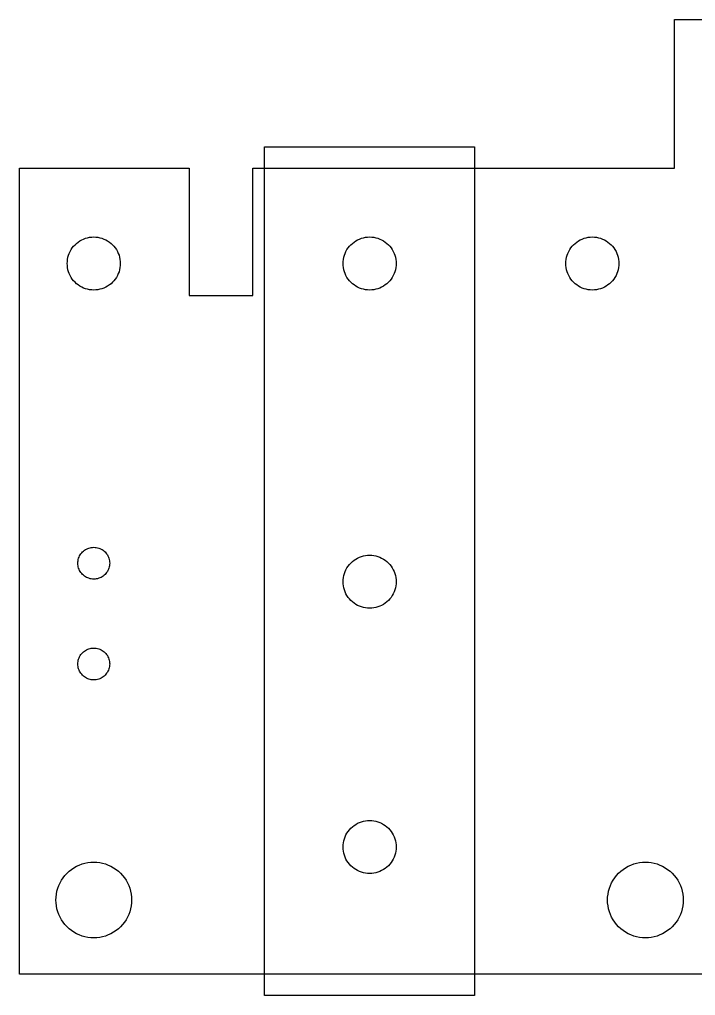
# Model space of a CAD drawing. Extents: x 0 to 115, y -2 to 90.
# Drawn here: x 0 to 63.7, y -2 to 90 of the extents above; entities that cross this region are included whole.
import ezdxf

# ---------------------------------------------------------------- set-up
doc = ezdxf.new("R2010")
doc.units = 0
doc.layers.get('0').update_dxf_attribs({"linetype": 'CONTINUOUS'})

msp = doc.modelspace()

# ---------------------------------------------------------------- linework, layer by layer
at = {"color": 7}
for p, q in [((61.749999, 75.999998), (61.749999, 89.999999)), ((61.749999, 89.999999), (103.75, 89.999999)), ((23.1, 78), (42.9, 78)), ((23.1, -2.000001), (23.1, 78)), ((42.9, 78), (42.9, -2.000001)), ((0, 75.999998), (16, 76.000004)), ((0, 0.000001), (0, 75.999998)), ((16, 76.000004), (16, 64.000005)), ((22, 64.000005), (22, 76.000004)), ((22, 76.000004), (61.749999, 75.999998)), ((5.376, 68.901), (5.531, 69.022999)), ((5.531, 69.022999), (5.694, 69.131999)), ((5.694, 69.131999), (5.865, 69.228)), ((5.865, 69.228), (6.043, 69.31)), ((6.043, 69.31), (6.227, 69.377998)), ((6.227, 69.377998), (6.416, 69.430999)), ((6.416, 69.430999), (6.609, 69.468998)), ((6.609, 69.468998), (6.804, 69.491999)), ((6.804, 69.491999), (7, 69.500014)), ((7, 69.500014), (7.196, 69.491999)), ((7.196, 69.491999), (7.391, 69.468998)), ((7.391, 69.468998), (7.584, 69.430999)), ((7.584, 69.430999), (7.773, 69.377998)), ((7.773, 69.377998), (7.957, 69.31)), ((7.957, 69.31), (8.135, 69.228)), ((8.135, 69.228), (8.306, 69.131999)), ((8.306, 69.131999), (8.469, 69.022999)), ((8.469, 69.022999), (8.624, 68.901)), ((31.375999, 68.901), (31.531001, 69.022999)), ((31.531001, 69.022999), (31.694001, 69.131999)), ((31.694001, 69.131999), (31.865, 69.228)), ((31.865, 69.228), (32.043, 69.31)), ((32.043, 69.31), (32.227001, 69.377998)), ((32.227001, 69.377998), (32.415999, 69.430999)), ((32.415999, 69.430999), (32.609, 69.468998)), ((32.609, 69.468998), (32.804001, 69.491999)), ((32.804001, 69.491999), (32.999999, 69.500014)), ((32.999999, 69.500014), (33.195999, 69.491999)), ((33.195999, 69.491999), (33.391001, 69.468998)), ((33.391001, 69.468998), (33.583999, 69.430999)), ((33.583999, 69.430999), (33.773, 69.377998)), ((33.773, 69.377998), (33.957, 69.31)), ((33.957, 69.31), (34.135001, 69.228)), ((34.135001, 69.228), (34.305999, 69.131999)), ((34.305999, 69.131999), (34.468999, 69.022999)), ((34.468999, 69.022999), (34.623999, 68.901)), ((52.376002, 68.901), (52.531002, 69.022999)), ((52.531002, 69.022999), (52.694002, 69.131999)), ((52.694002, 69.131999), (52.865003, 69.228)), ((52.865003, 69.228), (53.043003, 69.31)), ((53.043003, 69.31), (53.227004, 69.377998)), ((53.227004, 69.377998), (53.416002, 69.430999)), ((53.416002, 69.430999), (53.609003, 69.468998)), ((53.609003, 69.468998), (53.804002, 69.491999)), ((53.804002, 69.491999), (54.000002, 69.500014)), ((54.000002, 69.500014), (54.196003, 69.491999)), ((54.196003, 69.491999), (54.391001, 69.468998)), ((54.391001, 69.468998), (54.583999, 69.430999)), ((54.583999, 69.430999), (54.773, 69.377998)), ((54.773, 69.377998), (54.957001, 69.31)), ((54.957001, 69.31), (55.135001, 69.228)), ((55.135001, 69.228), (55.306, 69.131999)), ((55.306, 69.131999), (55.469, 69.022999)), ((55.469, 69.022999), (55.623999, 68.901)), ((4.69, 67.956998), (4.772, 68.134998)), ((4.772, 68.134998), (4.868, 68.306)), ((4.868, 68.306), (4.977, 68.469)), ((4.977, 68.469), (5.099, 68.623999)), ((5.099, 68.623999), (5.232, 68.768)), ((5.232, 68.768), (5.376, 68.901)), ((8.624, 68.901), (8.768, 68.768)), ((8.768, 68.768), (8.901, 68.623999)), ((8.901, 68.623999), (9.023, 68.469)), ((9.023, 68.469), (9.132, 68.306)), ((9.132, 68.306), (9.228, 68.134998)), ((9.228, 68.134998), (9.31, 67.956998)), ((30.689999, 67.956998), (30.772001, 68.134998)), ((30.772001, 68.134998), (30.867999, 68.306)), ((30.867999, 68.306), (30.976999, 68.469)), ((30.976999, 68.469), (31.099001, 68.623999)), ((31.099001, 68.623999), (31.232001, 68.768)), ((31.232001, 68.768), (31.375999, 68.901)), ((34.623999, 68.901), (34.768, 68.768)), ((34.768, 68.768), (34.901, 68.623999)), ((34.901, 68.623999), (35.022999, 68.469)), ((35.022999, 68.469), (35.131999, 68.306)), ((35.131999, 68.306), (35.227999, 68.134998)), ((35.227999, 68.134998), (35.309999, 67.956998)), ((51.690002, 67.956998), (51.772002, 68.134998)), ((51.772002, 68.134998), (51.868002, 68.306)), ((51.868002, 68.306), (51.977002, 68.469)), ((51.977002, 68.469), (52.099004, 68.623999)), ((52.099004, 68.623999), (52.232004, 68.768)), ((52.232004, 68.768), (52.376002, 68.901)), ((55.623999, 68.901), (55.768, 68.768)), ((55.768, 68.768), (55.901, 68.623999)), ((55.901, 68.623999), (56.022999, 68.469)), ((56.022999, 68.469), (56.131999, 68.306)), ((56.131999, 68.306), (56.228, 68.134998)), ((56.228, 68.134998), (56.309999, 67.956998)), ((4.499998, 66.999999), (4.507999, 67.196)), ((4.507999, 67.196), (4.531, 67.390998)), ((4.531, 67.390998), (4.569, 67.583999)), ((4.569, 67.583999), (4.622, 67.773)), ((4.622, 67.773), (4.69, 67.956998)), ((9.31, 67.956998), (9.378, 67.773)), ((9.378, 67.773), (9.431, 67.583999)), ((9.431, 67.583999), (9.469, 67.390998)), ((9.469, 67.390998), (9.492001, 67.196)), ((9.492001, 67.196), (9.500002, 66.999999)), ((30.500012, 66.999999), (30.507999, 67.196)), ((30.507999, 67.196), (30.531, 67.390998)), ((30.531, 67.390998), (30.568999, 67.583999)), ((30.568999, 67.583999), (30.622, 67.773)), ((30.622, 67.773), (30.689999, 67.956998)), ((35.309999, 67.956998), (35.378001, 67.773)), ((35.378001, 67.773), (35.430999, 67.583999)), ((35.430999, 67.583999), (35.469, 67.390998)), ((35.469, 67.390998), (35.492001, 67.196)), ((35.492001, 67.196), (35.499988, 66.999999)), ((51.500016, 66.999999), (51.508002, 67.196)), ((51.508002, 67.196), (51.531004, 67.390998)), ((51.531004, 67.390998), (51.569002, 67.583999)), ((51.569002, 67.583999), (51.622003, 67.773)), ((51.622003, 67.773), (51.690002, 67.956998)), ((56.309999, 67.956998), (56.378001, 67.773)), ((56.378001, 67.773), (56.430999, 67.583999)), ((56.430999, 67.583999), (56.469001, 67.390998)), ((56.469001, 67.390998), (56.492002, 67.196)), ((56.492002, 67.196), (56.500017, 66.999999)), ((4.507999, 66.803999), (4.499998, 66.999999)), ((4.531, 66.609), (4.507999, 66.803999)), ((4.569001, 66.416), (4.531, 66.609)), ((4.622, 66.226998), (4.569001, 66.416)), ((9.431001, 66.416), (9.378001, 66.226998)), ((9.469, 66.609), (9.431001, 66.416)), ((9.492001, 66.803999), (9.469, 66.609)), ((9.500002, 66.999999), (9.492001, 66.803999)), ((30.507999, 66.803999), (30.500012, 66.999999)), ((30.531, 66.609), (30.507999, 66.803999)), ((30.568999, 66.416), (30.531, 66.609)), ((30.622, 66.226998), (30.568999, 66.416)), ((35.430999, 66.416), (35.378001, 66.226998)), ((35.469, 66.609), (35.430999, 66.416)), ((35.492001, 66.803999), (35.469, 66.609)), ((35.499988, 66.999999), (35.492001, 66.803999)), ((51.508002, 66.803999), (51.500016, 66.999999)), ((51.531004, 66.609), (51.508002, 66.803999)), ((51.569002, 66.416), (51.531004, 66.609)), ((51.622003, 66.226998), (51.569002, 66.416)), ((56.431002, 66.416), (56.378004, 66.226998)), ((56.469001, 66.609), (56.431002, 66.416)), ((56.492002, 66.803999), (56.469001, 66.609)), ((56.500017, 66.999999), (56.492002, 66.803999)), ((4.69, 66.042998), (4.622, 66.226998)), ((4.772, 65.865), (4.69, 66.042998)), ((4.868001, 65.693999), (4.772, 65.865)), ((4.977, 65.530999), (4.868001, 65.693999)), ((5.099001, 65.376), (4.977, 65.530999)), ((5.232001, 65.231998), (5.099001, 65.376)), ((8.901, 65.376), (8.768001, 65.231998)), ((9.023001, 65.530999), (8.901, 65.376)), ((9.132, 65.693999), (9.023001, 65.530999)), ((9.228001, 65.865), (9.132, 65.693999)), ((9.310001, 66.042998), (9.228001, 65.865)), ((9.378001, 66.226998), (9.310001, 66.042998)), ((30.689999, 66.042998), (30.622, 66.226998)), ((30.772001, 65.865), (30.689999, 66.042998)), ((30.867999, 65.693999), (30.772001, 65.865)), ((30.976999, 65.530999), (30.867999, 65.693999)), ((31.099001, 65.376), (30.976999, 65.530999)), ((31.232001, 65.231998), (31.099001, 65.376)), ((34.901, 65.376), (34.768, 65.231998)), ((35.022999, 65.530999), (34.901, 65.376)), ((35.131999, 65.693999), (35.022999, 65.530999)), ((35.227999, 65.865), (35.131999, 65.693999)), ((35.309999, 66.042998), (35.227999, 65.865)), ((35.378001, 66.226998), (35.309999, 66.042998)), ((51.690002, 66.042998), (51.622003, 66.226998)), ((51.772002, 65.865), (51.690002, 66.042998)), ((51.868002, 65.693999), (51.772002, 65.865)), ((51.977002, 65.530999), (51.868002, 65.693999)), ((52.099004, 65.376), (51.977002, 65.530999)), ((52.232004, 65.231998), (52.099004, 65.376)), ((55.901003, 65.376), (55.768003, 65.231998)), ((56.023002, 65.530999), (55.901003, 65.376)), ((56.132002, 65.693999), (56.023002, 65.530999)), ((56.228003, 65.865), (56.132002, 65.693999)), ((56.310002, 66.042998), (56.228003, 65.865)), ((56.378004, 66.226998), (56.310002, 66.042998)), ((5.376001, 65.098998), (5.232001, 65.231998)), ((5.531, 64.976999), (5.376001, 65.098998)), ((5.694001, 64.868), (5.531, 64.976999)), ((5.865001, 64.771999), (5.694001, 64.868)), ((6.043001, 64.689999), (5.865001, 64.771999)), ((6.227, 64.622001), (6.043001, 64.689999)), ((6.416, 64.568999), (6.227, 64.622001)), ((6.609001, 64.530998), (6.416, 64.568999)), ((6.804, 64.507997), (6.609001, 64.530998)), ((7.000001, 64.50001), (6.804, 64.507997)), ((7.196001, 64.507997), (7.000001, 64.50001)), ((7.391001, 64.530998), (7.196001, 64.507997)), ((7.584001, 64.568999), (7.391001, 64.530998)), ((7.773001, 64.622001), (7.584001, 64.568999)), ((7.957, 64.689999), (7.773001, 64.622001)), ((8.135001, 64.771999), (7.957, 64.689999)), ((8.306001, 64.868), (8.135001, 64.771999)), ((8.469001, 64.976999), (8.306001, 64.868)), ((8.624, 65.098998), (8.469001, 64.976999)), ((8.768001, 65.231998), (8.624, 65.098998)), ((31.375999, 65.098998), (31.232001, 65.231998)), ((31.531001, 64.976999), (31.375999, 65.098998)), ((31.694001, 64.868), (31.531001, 64.976999)), ((31.865, 64.771999), (31.694001, 64.868)), ((32.043, 64.689999), (31.865, 64.771999)), ((32.227001, 64.622001), (32.043, 64.689999)), ((32.415999, 64.568999), (32.227001, 64.622001)), ((32.609, 64.530998), (32.415999, 64.568999)), ((32.804001, 64.507997), (32.609, 64.530998)), ((32.999999, 64.50001), (32.804001, 64.507997)), ((33.195999, 64.507997), (32.999999, 64.50001)), ((33.391001, 64.530998), (33.195999, 64.507997)), ((33.583999, 64.568999), (33.391001, 64.530998)), ((33.773, 64.622001), (33.583999, 64.568999)), ((33.957, 64.689999), (33.773, 64.622001)), ((34.135001, 64.771999), (33.957, 64.689999)), ((34.305999, 64.868), (34.135001, 64.771999)), ((34.468999, 64.976999), (34.305999, 64.868)), ((34.623999, 65.098998), (34.468999, 64.976999)), ((34.768, 65.231998), (34.623999, 65.098998)), ((52.376002, 65.098998), (52.232004, 65.231998)), ((52.531002, 64.976999), (52.376002, 65.098998)), ((52.694002, 64.868), (52.531002, 64.976999)), ((52.865003, 64.771999), (52.694002, 64.868)), ((53.043003, 64.689999), (52.865003, 64.771999)), ((53.227004, 64.622001), (53.043003, 64.689999)), ((53.416002, 64.568999), (53.227004, 64.622001)), ((53.609003, 64.530998), (53.416002, 64.568999)), ((53.804002, 64.507997), (53.609003, 64.530998)), ((54.000002, 64.50001), (53.804002, 64.507997)), ((54.196003, 64.507997), (54.000002, 64.50001)), ((54.391004, 64.530998), (54.196003, 64.507997)), ((54.584002, 64.568999), (54.391004, 64.530998)), ((54.773003, 64.622001), (54.584002, 64.568999)), ((54.957004, 64.689999), (54.773003, 64.622001)), ((55.135004, 64.771999), (54.957004, 64.689999)), ((55.306002, 64.868), (55.135004, 64.771999)), ((55.469003, 64.976999), (55.306002, 64.868)), ((55.624002, 65.098998), (55.469003, 64.976999)), ((55.768003, 65.231998), (55.624002, 65.098998)), ((16, 64.000005), (22, 64.000005)), ((5.720999, 39.534009), (5.785999, 39.632007)), ((5.785999, 39.632007), (5.858999, 39.724009)), ((5.858999, 39.724009), (5.938999, 39.811007)), ((5.938999, 39.811007), (6.026, 39.891008)), ((6.026, 39.891008), (6.118, 39.964008)), ((6.118, 39.964008), (6.215999, 40.029009)), ((6.215999, 40.029009), (6.318999, 40.087009)), ((6.318999, 40.087009), (6.425999, 40.136008)), ((6.425999, 40.136008), (6.535999, 40.177007)), ((6.535999, 40.177007), (6.649999, 40.209008)), ((6.649999, 40.209008), (6.764999, 40.232009)), ((6.764999, 40.232009), (6.881999, 40.245019)), ((6.881999, 40.245019), (7, 40.250015)), ((7, 40.250015), (7.117999, 40.245019)), ((7.117999, 40.245019), (7.234999, 40.232009)), ((7.234999, 40.232009), (7.349999, 40.209008)), ((7.349999, 40.209008), (7.463999, 40.177007)), ((7.463999, 40.177007), (7.573999, 40.136008)), ((7.573999, 40.136008), (7.681, 40.087009)), ((7.681, 40.087009), (7.783999, 40.029009)), ((7.783999, 40.029009), (7.881999, 39.964008)), ((7.881999, 39.964008), (7.974, 39.891008)), ((7.974, 39.891008), (8.060999, 39.811007)), ((8.060999, 39.811007), (8.140999, 39.724009)), ((8.140999, 39.724009), (8.213999, 39.632007)), ((8.213999, 39.632007), (8.278999, 39.534009)), ((5.499999, 38.750009), (5.505, 38.868009)), ((5.505, 38.632007), (5.499999, 38.750009)), ((5.505, 38.868009), (5.517999, 38.985007)), ((5.517999, 38.985007), (5.541, 39.100007)), ((5.541, 39.100007), (5.572999, 39.214008)), ((5.572999, 39.214008), (5.613999, 39.324007)), ((5.613999, 39.324007), (5.662999, 39.431009)), ((5.662999, 39.431009), (5.720999, 39.534009)), ((8.278999, 39.534009), (8.336999, 39.431009)), ((8.336999, 39.431009), (8.385999, 39.324007)), ((8.385999, 39.324007), (8.426999, 39.214008)), ((8.426999, 39.214008), (8.459, 39.100007)), ((8.459, 39.100007), (8.482001, 38.985007)), ((8.482001, 38.985007), (8.495, 38.868009)), ((8.495, 38.868009), (8.500001, 38.750009)), ((8.500001, 38.750009), (8.495, 38.632007)), ((31.099001, 38.623989), (31.232001, 38.767987)), ((31.232001, 38.767987), (31.375999, 38.900987)), ((31.375999, 38.900987), (31.531001, 39.022989)), ((31.531001, 39.022989), (31.694001, 39.131989)), ((31.694001, 39.131989), (31.865, 39.227989)), ((31.865, 39.227989), (32.043, 39.309989)), ((32.043, 39.309989), (32.227001, 39.377988)), ((32.227001, 39.377988), (32.415999, 39.430989)), ((32.415999, 39.430989), (32.609, 39.468987)), ((32.609, 39.468987), (32.804001, 39.491988)), ((32.804001, 39.491988), (32.999999, 39.500004)), ((32.999999, 39.500004), (33.195999, 39.491991)), ((33.195999, 39.491991), (33.391001, 39.46899)), ((33.391001, 39.46899), (33.583999, 39.430992)), ((33.583999, 39.430992), (33.773, 39.37799)), ((33.773, 39.37799), (33.957, 39.309992)), ((33.957, 39.309992), (34.135001, 39.227992)), ((34.135001, 39.227992), (34.305999, 39.131991)), ((34.305999, 39.131991), (34.468999, 39.022992)), ((34.468999, 39.022992), (34.623999, 38.90099)), ((34.623999, 38.90099), (34.768, 38.76799)), ((34.768, 38.76799), (34.901, 38.623991)), ((5.517999, 38.515008), (5.505, 38.632007)), ((5.541, 38.400009), (5.517999, 38.515008)), ((5.573, 38.286008), (5.541, 38.400009)), ((5.614, 38.176009), (5.573, 38.286008)), ((5.663, 38.069007), (5.614, 38.176009)), ((5.721, 37.966007), (5.663, 38.069007)), ((5.786, 37.868008), (5.721, 37.966007)), ((5.859, 37.776007), (5.786, 37.868008)), ((5.939, 37.689009), (5.859, 37.776007)), ((8.141, 37.776007), (8.061, 37.689009)), ((8.214, 37.868008), (8.141, 37.776007)), ((8.279, 37.966007), (8.214, 37.868008)), ((8.337, 38.069007), (8.279, 37.966007)), ((8.386, 38.176009), (8.337, 38.069007)), ((8.427, 38.286008), (8.386, 38.176009)), ((8.459, 38.400009), (8.427, 38.286008)), ((8.482001, 38.515008), (8.459, 38.400009)), ((8.495, 38.632007), (8.482001, 38.515008)), ((30.568999, 37.583988), (30.622, 37.772987)), ((30.622, 37.772987), (30.689999, 37.956987)), ((30.689999, 37.956987), (30.772001, 38.134988)), ((30.772001, 38.134988), (30.867999, 38.305989)), ((30.867999, 38.305989), (30.976999, 38.468989)), ((30.976999, 38.468989), (31.099001, 38.623989)), ((34.901, 38.623991), (35.022999, 38.468992)), ((35.022999, 38.468992), (35.131999, 38.305992)), ((35.131999, 38.305992), (35.227999, 38.134991)), ((35.227999, 38.134991), (35.309999, 37.95699)), ((35.309999, 37.95699), (35.378001, 37.77299)), ((35.378001, 37.77299), (35.430999, 37.583991)), ((6.026, 37.609007), (5.939, 37.689009)), ((6.118, 37.536008), (6.026, 37.609007)), ((6.216, 37.471006), (6.118, 37.536008)), ((6.319, 37.413007), (6.216, 37.471006)), ((6.426, 37.364007), (6.319, 37.413007)), ((6.536, 37.323009), (6.426, 37.364007)), ((6.65, 37.291008), (6.536, 37.323009)), ((6.765, 37.268007), (6.65, 37.291008)), ((6.882, 37.254996), (6.765, 37.268007)), ((7, 37.250001), (6.882, 37.254996)), ((7.118, 37.254996), (7, 37.250001)), ((7.235, 37.268007), (7.118, 37.254996)), ((7.35, 37.291008), (7.235, 37.268007)), ((7.464, 37.323009), (7.35, 37.291008)), ((7.574, 37.364007), (7.464, 37.323009)), ((7.681, 37.413007), (7.574, 37.364007)), ((7.784, 37.471006), (7.681, 37.413007)), ((7.882, 37.536008), (7.784, 37.471006)), ((7.974, 37.609007), (7.882, 37.536008)), ((8.061, 37.689009), (7.974, 37.609007)), ((30.500012, 36.999989), (30.507999, 37.195989)), ((30.507999, 36.803988), (30.500012, 36.999989)), ((30.507999, 37.195989), (30.531, 37.390988)), ((30.531, 36.608987), (30.507999, 36.803988)), ((30.531, 37.390988), (30.568999, 37.583988)), ((35.430999, 37.583991), (35.469, 37.390991)), ((35.469, 37.390991), (35.492001, 37.195992)), ((35.492001, 36.803991), (35.469, 36.60899)), ((35.492001, 37.195992), (35.499988, 36.999992)), ((35.499988, 36.999992), (35.492001, 36.803991)), ((30.568999, 36.415989), (30.531, 36.608987)), ((30.622, 36.226988), (30.568999, 36.415989)), ((30.689999, 36.042987), (30.622, 36.226988)), ((30.772001, 35.864987), (30.689999, 36.042987)), ((35.309999, 36.04299), (35.227999, 35.86499)), ((35.378001, 36.226991), (35.309999, 36.04299)), ((35.430999, 36.415992), (35.378001, 36.226991)), ((35.469, 36.60899), (35.430999, 36.415992)), ((30.867999, 35.693989), (30.772001, 35.864987)), ((30.976999, 35.530988), (30.867999, 35.693989)), ((31.099001, 35.375989), (30.976999, 35.530988)), ((31.232001, 35.231988), (31.099001, 35.375989)), ((31.375999, 35.098988), (31.232001, 35.231988)), ((31.531001, 34.976989), (31.375999, 35.098988)), ((31.694001, 34.867989), (31.531001, 34.976989)), ((34.468999, 34.976992), (34.305999, 34.867992)), ((34.623999, 35.098991), (34.468999, 34.976992)), ((34.768, 35.231991), (34.623999, 35.098991)), ((34.901, 35.375992), (34.768, 35.231991)), ((35.022999, 35.530991), (34.901, 35.375992)), ((35.131999, 35.693991), (35.022999, 35.530991)), ((35.227999, 35.86499), (35.131999, 35.693991)), ((31.865, 34.771988), (31.694001, 34.867989)), ((32.043, 34.689989), (31.865, 34.771988)), ((32.227001, 34.621987), (32.043, 34.689989)), ((32.415999, 34.568989), (32.227001, 34.621987)), ((32.609, 34.53099), (32.415999, 34.568989)), ((32.804001, 34.507989), (32.609, 34.53099)), ((32.999999, 34.499974), (32.804001, 34.507989)), ((33.195999, 34.507989), (32.999999, 34.499974)), ((33.391001, 34.53099), (33.195999, 34.507989)), ((33.583999, 34.568991), (33.391001, 34.53099)), ((33.773, 34.62199), (33.583999, 34.568991)), ((33.957, 34.689991), (33.773, 34.62199)), ((34.135001, 34.771991), (33.957, 34.689991)), ((34.305999, 34.867992), (34.135001, 34.771991)), ((5.939, 30.311), (6.026, 30.390999)), ((6.026, 30.390999), (6.118, 30.463999)), ((6.118, 30.463999), (6.216, 30.529)), ((6.216, 30.529), (6.319, 30.587)), ((6.319, 30.587), (6.426, 30.635999)), ((6.426, 30.635999), (6.536, 30.677)), ((6.536, 30.677), (6.65, 30.708999)), ((6.65, 30.708999), (6.765, 30.732)), ((6.765, 30.732), (6.882, 30.74501)), ((6.882, 30.74501), (7, 30.750006)), ((7, 30.750006), (7.118, 30.74501)), ((7.118, 30.74501), (7.235, 30.732)), ((7.235, 30.732), (7.35, 30.708999)), ((7.35, 30.708999), (7.464, 30.677)), ((7.464, 30.677), (7.574, 30.635999)), ((7.574, 30.635999), (7.681, 30.587)), ((7.681, 30.587), (7.784, 30.529)), ((7.784, 30.529), (7.882, 30.463999)), ((7.882, 30.463999), (7.974, 30.390999)), ((7.974, 30.390999), (8.061, 30.311)), ((5.505, 29.368), (5.518, 29.485001)), ((5.518, 29.485001), (5.541001, 29.599998)), ((5.541001, 29.599998), (5.573, 29.713999)), ((5.573, 29.713999), (5.614, 29.824001)), ((5.614, 29.824001), (5.663, 29.930999)), ((5.663, 29.930999), (5.721, 30.033999)), ((5.721, 30.033999), (5.786, 30.131998)), ((5.786, 30.131998), (5.859, 30.224)), ((5.859, 30.224), (5.939, 30.311)), ((8.061, 30.311), (8.141, 30.224)), ((8.141, 30.224), (8.214, 30.131998)), ((8.214, 30.131998), (8.279, 30.033999)), ((8.279, 30.033999), (8.337, 29.930999)), ((8.337, 29.930999), (8.386, 29.824001)), ((8.386, 29.824001), (8.427, 29.713999)), ((8.427, 29.713999), (8.459, 29.599998)), ((8.459, 29.599998), (8.482001, 29.485001)), ((8.482001, 29.485001), (8.495, 29.368)), ((5.499999, 29.25), (5.505, 29.368)), ((5.505, 29.132), (5.499999, 29.25)), ((5.518, 29.014999), (5.505, 29.132)), ((5.541001, 28.899999), (5.518, 29.014999)), ((5.573, 28.785999), (5.541001, 28.899999)), ((5.614001, 28.676), (5.573, 28.785999)), ((5.663001, 28.569001), (5.614001, 28.676)), ((5.721001, 28.466001), (5.663001, 28.569001)), ((8.337001, 28.569001), (8.279, 28.466001)), ((8.386, 28.676), (8.337001, 28.569001)), ((8.427001, 28.785999), (8.386, 28.676)), ((8.459, 28.899999), (8.427001, 28.785999)), ((8.482001, 29.014999), (8.459, 28.899999)), ((8.495, 29.132), (8.482001, 29.014999)), ((8.495, 29.368), (8.500001, 29.25)), ((8.500001, 29.25), (8.495, 29.132)), ((5.786001, 28.367999), (5.721001, 28.466001)), ((5.859001, 28.276), (5.786001, 28.367999)), ((5.939001, 28.189), (5.859001, 28.276)), ((6.026001, 28.108998), (5.939001, 28.189)), ((6.118001, 28.035999), (6.026001, 28.108998)), ((6.216001, 27.971), (6.118001, 28.035999)), ((6.319, 27.913001), (6.216001, 27.971)), ((6.426, 27.863998), (6.319, 27.913001)), ((6.536001, 27.823), (6.426, 27.863998)), ((6.650001, 27.790999), (6.536001, 27.823)), ((6.765, 27.767998), (6.650001, 27.790999)), ((6.882, 27.754987), (6.765, 27.767998)), ((7.000001, 27.749992), (6.882, 27.754987)), ((7.118001, 27.754987), (7.000001, 27.749992)), ((7.235001, 27.767998), (7.118001, 27.754987)), ((7.350001, 27.790999), (7.235001, 27.767998)), ((7.464001, 27.823), (7.350001, 27.790999)), ((7.574001, 27.863998), (7.464001, 27.823)), ((7.681001, 27.913001), (7.574001, 27.863998)), ((7.784, 27.971), (7.681001, 27.913001)), ((7.882, 28.035999), (7.784, 27.971)), ((7.974001, 28.108998), (7.882, 28.035999)), ((8.061, 28.189), (7.974001, 28.108998)), ((8.141001, 28.276), (8.061, 28.189)), ((8.214, 28.367999), (8.141001, 28.276)), ((8.279, 28.466001), (8.214, 28.367999)), ((31.232001, 13.76793), (31.375999, 13.900941)), ((31.375999, 13.900941), (31.531001, 14.022946)), ((31.531001, 14.022946), (31.694001, 14.13194)), ((31.694001, 14.13194), (31.865, 14.227952)), ((31.865, 14.227952), (32.043, 14.309937)), ((32.043, 14.309937), (32.227001, 14.377953)), ((32.227001, 14.377953), (32.415999, 14.430954)), ((32.415999, 14.430954), (32.609, 14.468941)), ((32.609, 14.468941), (32.804001, 14.492084)), ((32.804001, 14.492084), (32.999999, 14.499958)), ((32.999999, 14.499958), (33.195999, 14.492055)), ((33.195999, 14.492055), (33.391001, 14.468913)), ((33.391001, 14.468913), (33.583999, 14.431011)), ((33.583999, 14.431011), (33.773, 14.378009)), ((33.773, 14.378009), (33.957, 14.309994)), ((33.957, 14.309994), (34.135001, 14.228008)), ((34.135001, 14.228008), (34.305999, 14.131996)), ((34.305999, 14.131996), (34.468999, 14.023002)), ((34.468999, 14.023002), (34.623999, 13.900997)), ((34.623999, 13.900997), (34.768, 13.767986)), ((30.622, 12.772955), (30.689999, 12.956936)), ((30.689999, 12.956936), (30.772001, 13.134933)), ((30.772001, 13.134933), (30.867999, 13.305932)), ((30.867999, 13.305932), (30.976999, 13.468943)), ((30.976999, 13.468943), (31.099001, 13.62394)), ((31.099001, 13.62394), (31.232001, 13.76793)), ((34.768, 13.767986), (34.901, 13.623996)), ((34.901, 13.623996), (35.022999, 13.469)), ((35.022999, 13.469), (35.131999, 13.305988)), ((35.131999, 13.305988), (35.227999, 13.13499)), ((35.227999, 13.13499), (35.309999, 12.956992)), ((35.309999, 12.956992), (35.378001, 12.773012)), ((30.500012, 11.999948), (30.507999, 12.195952)), ((30.507999, 11.803945), (30.500012, 11.999948)), ((30.507999, 12.195952), (30.531, 12.390939)), ((30.531, 12.390939), (30.568999, 12.583951)), ((30.568999, 12.583951), (30.622, 12.772955)), ((35.378001, 12.773012), (35.430999, 12.584007)), ((35.430999, 12.584007), (35.469, 12.390996)), ((35.469, 12.390996), (35.492001, 12.196008)), ((35.492001, 12.196008), (35.499988, 12.000005)), ((35.499988, 12.000005), (35.492001, 11.804002)), ((30.531, 11.60893), (30.507999, 11.803945)), ((30.568999, 11.415946), (30.531, 11.60893)), ((30.622, 11.226942), (30.568999, 11.415946)), ((30.689999, 11.042933), (30.622, 11.226942)), ((30.772001, 10.864935), (30.689999, 11.042933)), ((35.309999, 11.042989), (35.227999, 10.864992)), ((35.378001, 11.226998), (35.309999, 11.042989)), ((35.430999, 11.416002), (35.378001, 11.226998)), ((35.469, 11.608986), (35.430999, 11.416002)), ((35.492001, 11.804002), (35.469, 11.608986)), ((5.134999, 10.044007), (5.378999, 10.180998)), ((5.378999, 10.180998), (5.633999, 10.298007)), ((5.633999, 10.298007), (5.896999, 10.395007)), ((5.896999, 10.395007), (6.166999, 10.47101)), ((6.166999, 10.47101), (6.441999, 10.525986)), ((6.441999, 10.525986), (6.72, 10.559006)), ((6.72, 10.559006), (7, 10.570013)), ((7, 10.570013), (7.28, 10.559006)), ((7.28, 10.559006), (7.557999, 10.525986)), ((7.557999, 10.525986), (7.832999, 10.47101)), ((7.832999, 10.47101), (8.102999, 10.395007)), ((8.102999, 10.395007), (8.365999, 10.298007)), ((8.365999, 10.298007), (8.620999, 10.180998)), ((8.620999, 10.180998), (8.864999, 10.044007)), ((30.867999, 10.693937), (30.772001, 10.864935)), ((30.976999, 10.530954), (30.867999, 10.693937)), ((31.099001, 10.375929), (30.976999, 10.530954)), ((31.232001, 10.231939), (31.099001, 10.375929)), ((31.375999, 10.098956), (31.232001, 10.231939)), ((34.768, 10.231996), (34.623999, 10.099012)), ((34.901, 10.375985), (34.768, 10.231996)), ((35.022999, 10.53101), (34.901, 10.375985)), ((35.131999, 10.693993), (35.022999, 10.53101)), ((35.227999, 10.864992), (35.131999, 10.693993)), ((57.134997, 10.044007), (57.378998, 10.180998)), ((57.378998, 10.180998), (57.633997, 10.298007)), ((57.633997, 10.298007), (57.896997, 10.395007)), ((57.896997, 10.395007), (58.166996, 10.47101)), ((58.166996, 10.47101), (58.441996, 10.525986)), ((58.441996, 10.525986), (58.719997, 10.559006)), ((58.719997, 10.559006), (58.999998, 10.570013)), ((58.999998, 10.570013), (59.279996, 10.559006)), ((59.279996, 10.559006), (59.557996, 10.525986)), ((59.557996, 10.525986), (59.832996, 10.47101)), ((59.832996, 10.47101), (60.102998, 10.395007)), ((60.102998, 10.395007), (60.365998, 10.298007)), ((60.365998, 10.298007), (60.620997, 10.180998)), ((60.620997, 10.180998), (60.864998, 10.044007)), ((4.112, 9.097998), (4.284999, 9.319007)), ((4.284999, 9.319007), (4.476, 9.524013)), ((4.476, 9.524013), (4.680999, 9.714993)), ((4.680999, 9.714993), (4.901999, 9.887995)), ((4.901999, 9.887995), (5.134999, 10.044007)), ((8.864999, 10.044007), (9.097999, 9.887995)), ((9.097999, 9.887995), (9.319, 9.714993)), ((9.319, 9.714993), (9.524, 9.524013)), ((9.524, 9.524013), (9.714999, 9.319007)), ((9.714999, 9.319007), (9.887999, 9.097998)), ((31.531001, 9.976951), (31.375999, 10.098956)), ((31.694001, 9.867957), (31.531001, 9.976951)), ((31.865, 9.771945), (31.694001, 9.867957)), ((32.043, 9.689931), (31.865, 9.771945)), ((32.227001, 9.621944), (32.043, 9.689931)), ((32.415999, 9.568943), (32.227001, 9.621944)), ((32.609, 9.531012), (32.415999, 9.568943)), ((32.804001, 9.50787), (32.609, 9.531012)), ((32.999999, 9.499968), (32.804001, 9.50787)), ((33.195999, 9.50787), (32.999999, 9.499968)), ((33.391001, 9.531012), (33.195999, 9.50787)), ((33.583999, 9.568999), (33.391001, 9.531012)), ((33.773, 9.622), (33.583999, 9.568999)), ((33.957, 9.689988), (33.773, 9.622)), ((34.135001, 9.772002), (33.957, 9.689988)), ((34.305999, 9.868014), (34.135001, 9.772002)), ((34.468999, 9.977008), (34.305999, 9.868014)), ((34.623999, 10.099012), (34.468999, 9.977008)), ((56.111998, 9.097998), (56.284997, 9.319007)), ((56.284997, 9.319007), (56.475997, 9.524013)), ((56.475997, 9.524013), (56.680997, 9.714993)), ((56.680997, 9.714993), (56.901997, 9.887995)), ((56.901997, 9.887995), (57.134997, 10.044007)), ((60.864998, 10.044007), (61.097998, 9.887995)), ((61.097998, 9.887995), (61.318998, 9.714993)), ((61.318998, 9.714993), (61.523996, 9.524013)), ((61.523996, 9.524013), (61.714998, 9.319007)), ((61.714998, 9.319007), (61.887997, 9.097998)), ((3.604999, 8.102996), (3.701999, 8.365999)), ((3.701999, 8.365999), (3.819, 8.620986)), ((3.819, 8.620986), (3.955999, 8.864996)), ((3.955999, 8.864996), (4.112, 9.097998)), ((9.887999, 9.097998), (10.043999, 8.864996)), ((10.043999, 8.864996), (10.180999, 8.620986)), ((10.180999, 8.620986), (10.297999, 8.365999)), ((10.297999, 8.365999), (10.394999, 8.102996)), ((55.604997, 8.102996), (55.701997, 8.365999)), ((55.701997, 8.365999), (55.818998, 8.620986)), ((55.818998, 8.620986), (55.955997, 8.864996)), ((55.955997, 8.864996), (56.111998, 9.097998)), ((61.887997, 9.097998), (62.043996, 8.864996)), ((62.043996, 8.864996), (62.180998, 8.620986)), ((62.180998, 8.620986), (62.297996, 8.365999)), ((62.297996, 8.365999), (62.394998, 8.102996)), ((3.441, 7.280008), (3.473999, 7.557996)), ((3.473999, 7.557996), (3.529, 7.832994)), ((3.529, 7.832994), (3.604999, 8.102996)), ((10.394999, 8.102996), (10.471, 7.832994)), ((10.471, 7.832994), (10.525999, 7.557996)), ((10.525999, 7.557996), (10.559, 7.280008)), ((55.441001, 7.280008), (55.473998, 7.557996)), ((55.473998, 7.557996), (55.528997, 7.832994)), ((55.528997, 7.832994), (55.604997, 8.102996)), ((62.394998, 8.102996), (62.470998, 7.832994)), ((62.470998, 7.832994), (62.525997, 7.557996)), ((62.525997, 7.557996), (62.558998, 7.280008)), ((3.429999, 6.999987), (3.441, 7.280008)), ((3.441, 6.719994), (3.429999, 6.999987)), ((3.474, 6.442005), (3.441, 6.719994)), ((3.529, 6.167008), (3.474, 6.442005)), ((10.526, 6.442005), (10.471, 6.167008)), ((10.559, 6.719994), (10.526, 6.442005)), ((10.559, 7.280008), (10.570001, 6.999987)), ((10.570001, 6.999987), (10.559, 6.719994)), ((55.429994, 6.999987), (55.441001, 7.280008)), ((55.441001, 6.719994), (55.429994, 6.999987)), ((55.474001, 6.442005), (55.441001, 6.719994)), ((55.529, 6.167008), (55.474001, 6.442005)), ((62.526, 6.442005), (62.471001, 6.167008)), ((62.558995, 6.719994), (62.526, 6.442005)), ((62.570004, 6.999987), (62.558995, 6.719994)), ((62.558998, 7.280008), (62.570004, 6.999987)), ((3.605, 5.897006), (3.529, 6.167008)), ((3.702, 5.634003), (3.605, 5.897006)), ((3.819, 5.378987), (3.702, 5.634003)), ((10.298, 5.634003), (10.181, 5.378987)), ((10.395, 5.897006), (10.298, 5.634003)), ((10.471, 6.167008), (10.395, 5.897006)), ((55.605, 5.897006), (55.529, 6.167008)), ((55.702, 5.634003), (55.605, 5.897006)), ((55.819, 5.378987), (55.702, 5.634003)), ((62.297999, 5.634003), (62.181001, 5.378987)), ((62.395001, 5.897006), (62.297999, 5.634003)), ((62.471001, 6.167008), (62.395001, 5.897006)), ((3.956, 5.135006), (3.819, 5.378987)), ((4.112, 4.902003), (3.956, 5.135006)), ((4.285, 4.680995), (4.112, 4.902003)), ((4.476, 4.475989), (4.285, 4.680995)), ((9.715, 4.680995), (9.524, 4.475989)), ((9.888, 4.902003), (9.715, 4.680995)), ((10.044, 5.135006), (9.888, 4.902003)), ((10.181, 5.378987), (10.044, 5.135006)), ((55.956, 5.135006), (55.819, 5.378987)), ((56.112001, 4.902003), (55.956, 5.135006)), ((56.285, 4.680995), (56.112001, 4.902003)), ((56.476, 4.475989), (56.285, 4.680995)), ((61.715001, 4.680995), (61.523999, 4.475989)), ((61.888, 4.902003), (61.715001, 4.680995)), ((62.043999, 5.135006), (61.888, 4.902003)), ((62.181001, 5.378987), (62.043999, 5.135006)), ((4.681, 4.285009), (4.476, 4.475989)), ((4.902, 4.112007), (4.681, 4.285009)), ((5.135, 3.955994), (4.902, 4.112007)), ((5.379, 3.819004), (5.135, 3.955994)), ((5.634, 3.701994), (5.379, 3.819004)), ((5.897, 3.604994), (5.634, 3.701994)), ((8.366, 3.701994), (8.103, 3.604994)), ((8.621, 3.819004), (8.366, 3.701994)), ((8.865, 3.955994), (8.621, 3.819004)), ((9.098, 4.112007), (8.865, 3.955994)), ((9.319, 4.285009), (9.098, 4.112007)), ((9.524, 4.475989), (9.319, 4.285009)), ((56.681, 4.285009), (56.476, 4.475989)), ((56.902, 4.112007), (56.681, 4.285009)), ((57.135, 3.955994), (56.902, 4.112007)), ((57.379001, 3.819004), (57.135, 3.955994)), ((57.634, 3.701994), (57.379001, 3.819004)), ((57.897, 3.604994), (57.634, 3.701994)), ((60.366001, 3.701994), (60.103001, 3.604994)), ((60.621, 3.819004), (60.366001, 3.701994)), ((60.865001, 3.955994), (60.621, 3.819004)), ((61.098001, 4.112007), (60.865001, 3.955994)), ((61.319001, 4.285009), (61.098001, 4.112007)), ((61.523999, 4.475989), (61.319001, 4.285009)), ((6.167, 3.528992), (5.897, 3.604994)), ((6.442, 3.473987), (6.167, 3.528992)), ((6.72, 3.440995), (6.442, 3.473987)), ((7, 3.429988), (6.72, 3.440995)), ((7.28, 3.440995), (7, 3.429988)), ((7.558, 3.473987), (7.28, 3.440995)), ((7.833, 3.528992), (7.558, 3.473987)), ((8.103, 3.604994), (7.833, 3.528992)), ((58.166999, 3.528992), (57.897, 3.604994)), ((58.441999, 3.473987), (58.166999, 3.528992)), ((58.719999, 3.440995), (58.441999, 3.473987)), ((59.000001, 3.429988), (58.719999, 3.440995)), ((59.279999, 3.440995), (59.000001, 3.429988)), ((59.557999, 3.473987), (59.279999, 3.440995)), ((59.832999, 3.528992), (59.557999, 3.473987)), ((60.103001, 3.604994), (59.832999, 3.528992)), ((115.000001, 0.000001), (0, 0.000001)), ((42.9, -2.000001), (23.1, -2.000001))]:
    msp.add_line(p, q, dxfattribs=at)

doc.saveas('drawing.dxf')
